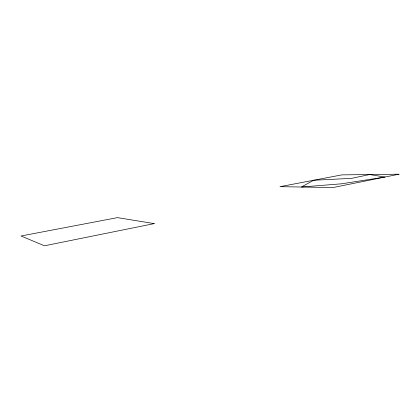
<?xml version="1.0" encoding="UTF-8"?>
<svg xmlns="http://www.w3.org/2000/svg" width="420" height="420" viewBox="0 0 420 420"><rect width="100%" height="100%" fill="white"/><g stroke="black" fill="none" stroke-linecap="round" stroke-linejoin="round"><path stroke-width="0.63" d="M313.714 180.243L301.381 187.026L341.476 183.813L385.035 177.03L369.584 174.552L351.603 178.348L313.714 180.243M154.234 223.608L44.489 245.789L21 236.003L117.458 217.628L154.234 223.608M399 174.211L333.034 187.546L279.988 186.669L341.917 174.872L399 174.211"/></g></svg>
